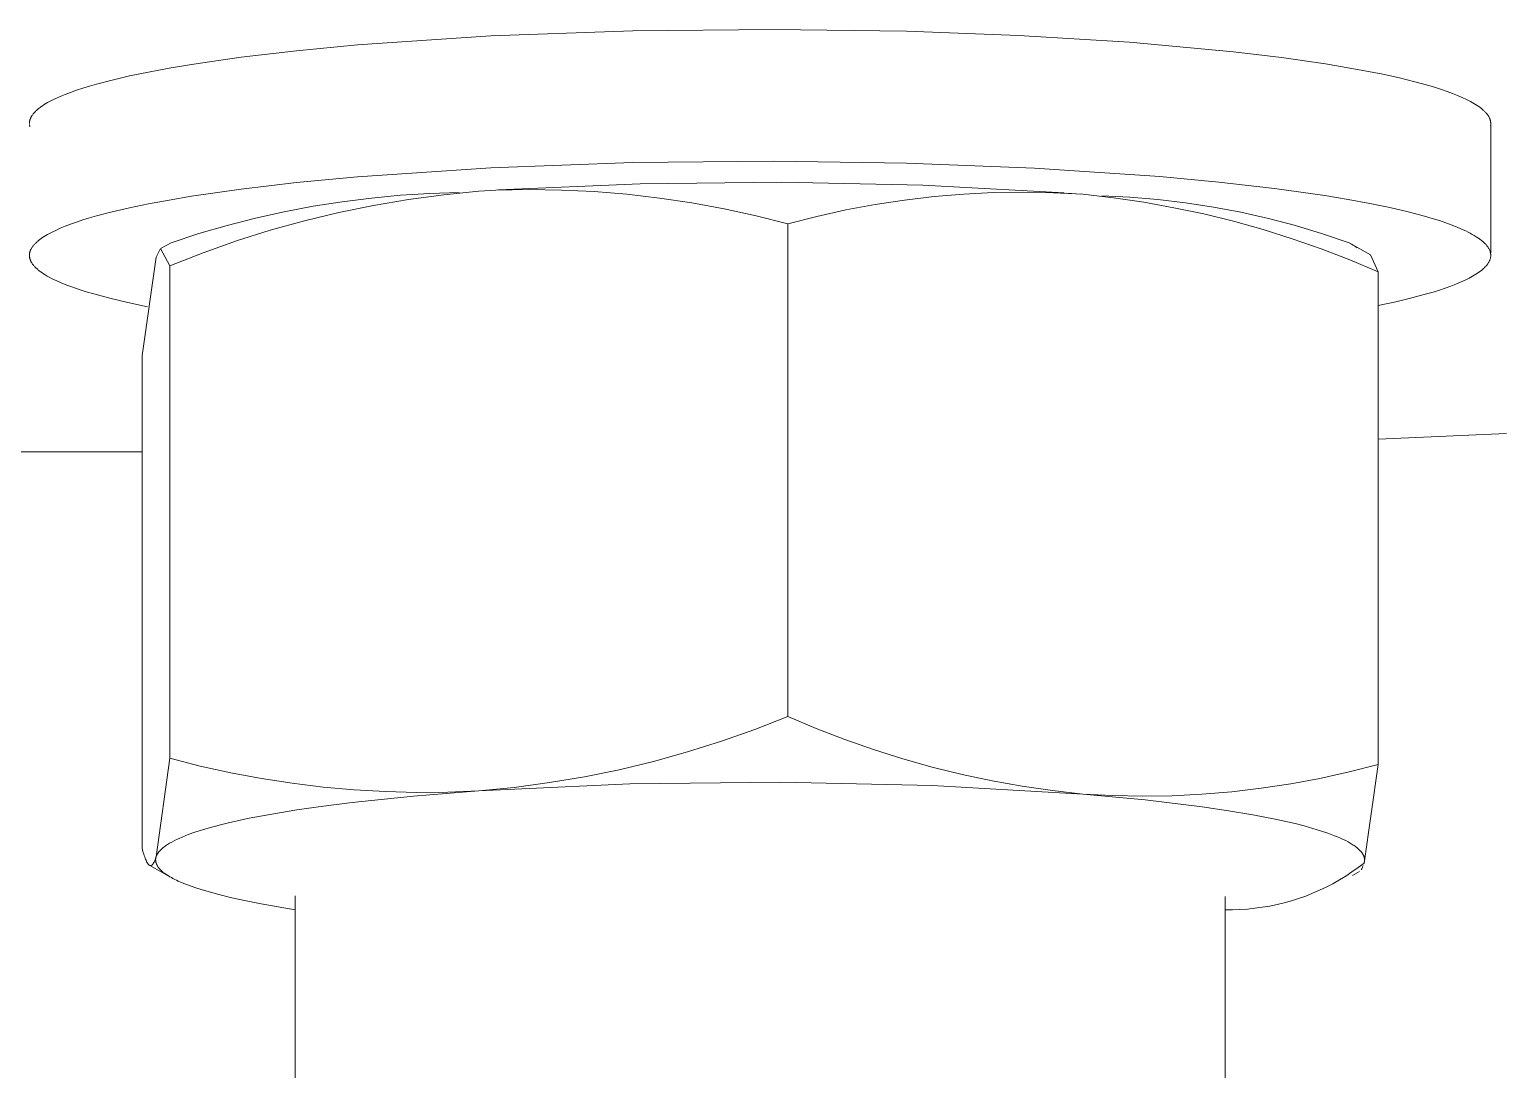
# Model space of a CAD drawing. Header units: millimetres. Extents: x -67 to 4862, y -244 to 3199.
# Drawn here: x 1291.72 to 1305, y 2668.06 to 2677.45 of the extents above; entities that cross this region are included whole.
import ezdxf

# ---------------------------------------------------------------- set-up
doc = ezdxf.new("R2010")
doc.units = ezdxf.units.MM
doc.layers.add('ZANO_R', color=7, linetype='Continuous', lineweight=0)

msp = doc.modelspace()

# ---------------------------------------------------------------- linework, layer by layer
at = {"layer": 'ZANO_R'}
for p, q in [((1294.687, 2677.306), (1295.893, 2677.387)), ((1295.893, 2677.387), (1297.174, 2677.434)), ((1297.174, 2677.434), (1298.448, 2677.446)), ((1298.448, 2677.446), (1299.647, 2677.429)), ((1299.647, 2677.429), (1300.658, 2677.392)), ((1300.658, 2677.392), (1301.66, 2677.33)), ((1293.636, 2677.195), (1294.138, 2677.254)), ((1294.138, 2677.254), (1294.687, 2677.306)), ((1301.66, 2677.33), (1302.601, 2677.244)), ((1302.601, 2677.244), (1303.033, 2677.192)), ((1292.799, 2677.061), (1292.986, 2677.096)), ((1292.986, 2677.096), (1293.188, 2677.13)), ((1293.188, 2677.13), (1293.636, 2677.195)), ((1303.033, 2677.192), (1303.431, 2677.135)), ((1303.431, 2677.135), (1303.788, 2677.073)), ((1303.788, 2677.073), (1303.95, 2677.041)), ((1292.267, 2676.934), (1292.331, 2676.953)), ((1292.331, 2676.953), (1292.472, 2676.989)), ((1292.472, 2676.989), (1292.628, 2677.026)), ((1292.628, 2677.026), (1292.799, 2677.061)), ((1303.95, 2677.041), (1304.101, 2677.008)), ((1304.101, 2677.008), (1304.239, 2676.974)), ((1304.239, 2676.974), (1304.365, 2676.939)), ((1304.365, 2676.939), (1304.424, 2676.921)), ((1291.924, 2676.804), (1291.942, 2676.813)), ((1291.942, 2676.813), (1291.962, 2676.822)), ((1291.962, 2676.822), (1292.003, 2676.841)), ((1292.003, 2676.841), (1292.048, 2676.86)), ((1292.048, 2676.86), (1292.097, 2676.878)), ((1292.097, 2676.878), (1292.15, 2676.897)), ((1292.15, 2676.897), (1292.207, 2676.916)), ((1292.207, 2676.916), (1292.267, 2676.934)), ((1304.424, 2676.921), (1304.479, 2676.903)), ((1304.479, 2676.903), (1304.531, 2676.886)), ((1304.531, 2676.886), (1304.579, 2676.868)), ((1304.579, 2676.868), (1304.625, 2676.85)), ((1304.625, 2676.85), (1304.667, 2676.832)), ((1304.667, 2676.832), (1304.705, 2676.814)), ((1304.705, 2676.814), (1304.724, 2676.804)), ((1291.747, 2676.668), (1291.751, 2676.673)), ((1291.751, 2676.673), (1291.755, 2676.678)), ((1291.755, 2676.678), (1291.759, 2676.684)), ((1291.759, 2676.684), (1291.763, 2676.689)), ((1291.763, 2676.689), (1291.768, 2676.694)), ((1291.768, 2676.694), (1291.773, 2676.7)), ((1291.773, 2676.7), (1291.778, 2676.705)), ((1291.778, 2676.705), (1291.783, 2676.71)), ((1291.783, 2676.71), (1291.789, 2676.715)), ((1291.789, 2676.715), (1291.795, 2676.721)), ((1291.795, 2676.721), (1291.801, 2676.726)), ((1291.801, 2676.726), (1291.807, 2676.731)), ((1291.807, 2676.731), (1291.814, 2676.736)), ((1291.814, 2676.736), (1291.821, 2676.741)), ((1291.821, 2676.741), (1291.828, 2676.746)), ((1291.828, 2676.746), (1291.842, 2676.757)), ((1291.842, 2676.757), (1291.858, 2676.767)), ((1291.858, 2676.767), (1291.873, 2676.776)), ((1291.873, 2676.776), (1291.889, 2676.785)), ((1291.889, 2676.785), (1291.906, 2676.795)), ((1291.906, 2676.795), (1291.924, 2676.804)), ((1304.724, 2676.804), (1304.741, 2676.795)), ((1304.741, 2676.795), (1304.758, 2676.786)), ((1304.758, 2676.786), (1304.773, 2676.777)), ((1304.773, 2676.777), (1304.788, 2676.768)), ((1304.788, 2676.768), (1304.803, 2676.759)), ((1304.803, 2676.759), (1304.816, 2676.75)), ((1304.816, 2676.75), (1304.828, 2676.741)), ((1304.828, 2676.741), (1304.84, 2676.732)), ((1304.84, 2676.732), (1304.846, 2676.727)), ((1304.846, 2676.727), (1304.851, 2676.723)), ((1304.851, 2676.723), (1304.856, 2676.718)), ((1304.856, 2676.718), (1304.861, 2676.713)), ((1304.861, 2676.713), (1304.866, 2676.709)), ((1304.866, 2676.709), (1304.871, 2676.704)), ((1304.871, 2676.704), (1304.875, 2676.7)), ((1304.875, 2676.7), (1304.879, 2676.695)), ((1304.879, 2676.695), (1304.883, 2676.691)), ((1304.883, 2676.691), (1304.887, 2676.686)), ((1304.887, 2676.686), (1304.891, 2676.682)), ((1304.891, 2676.682), (1304.894, 2676.677)), ((1304.894, 2676.677), (1304.898, 2676.673)), ((1291.724, 2676.602), (1291.725, 2676.605)), ((1291.724, 2676.599), (1291.724, 2676.602)), ((1291.724, 2676.596), (1291.724, 2676.599)), ((1291.725, 2676.613), (1291.726, 2676.616)), ((1291.725, 2676.61), (1291.725, 2676.613)), ((1291.725, 2676.608), (1291.725, 2676.61)), ((1291.725, 2676.605), (1291.725, 2676.608)), ((1291.728, 2676.567), (1291.725, 2676.588)), ((1291.726, 2676.619), (1291.727, 2676.621)), ((1291.726, 2676.616), (1291.726, 2676.619)), ((1291.727, 2676.621), (1291.728, 2676.624)), ((1291.728, 2676.627), (1291.729, 2676.63)), ((1291.728, 2676.624), (1291.728, 2676.627)), ((1291.729, 2676.63), (1291.73, 2676.632)), ((1291.73, 2676.632), (1291.731, 2676.635)), ((1291.731, 2676.635), (1291.732, 2676.638)), ((1291.732, 2676.638), (1291.733, 2676.64)), ((1291.733, 2676.64), (1291.734, 2676.643)), ((1291.734, 2676.643), (1291.735, 2676.646)), ((1291.735, 2676.646), (1291.737, 2676.649)), ((1291.737, 2676.649), (1291.738, 2676.651)), ((1291.738, 2676.651), (1291.739, 2676.654)), ((1291.739, 2676.654), (1291.741, 2676.657)), ((1291.741, 2676.657), (1291.742, 2676.659)), ((1291.742, 2676.659), (1291.744, 2676.662)), ((1291.744, 2676.662), (1291.746, 2676.665)), ((1291.746, 2676.665), (1291.747, 2676.668)), ((1304.898, 2676.673), (1304.901, 2676.668)), ((1304.901, 2676.668), (1304.904, 2676.664)), ((1304.904, 2676.664), (1304.906, 2676.659)), ((1304.906, 2676.659), (1304.909, 2676.655)), ((1304.909, 2676.655), (1304.911, 2676.65)), ((1304.911, 2676.65), (1304.913, 2676.646)), ((1304.913, 2676.646), (1304.915, 2676.641)), ((1304.915, 2676.641), (1304.917, 2676.637)), ((1304.917, 2676.637), (1304.918, 2676.632)), ((1304.918, 2676.632), (1304.92, 2676.628)), ((1304.92, 2676.628), (1304.921, 2676.623)), ((1304.921, 2676.623), (1304.922, 2676.619)), ((1304.922, 2676.619), (1304.923, 2676.614)), ((1304.923, 2676.614), (1304.923, 2676.61)), ((1304.923, 2676.61), (1304.924, 2676.606)), ((1304.924, 2676.588), (1304.923, 2676.583)), ((1304.923, 2676.583), (1304.923, 2676.579)), ((1304.924, 2676.606), (1304.924, 2676.601)), ((1304.924, 2676.601), (1304.924, 2676.597)), ((1304.924, 2676.597), (1304.924, 2676.592)), ((1304.924, 2676.596), (1304.924, 2675.43)), ((1304.924, 2676.592), (1304.924, 2676.588)), ((1294.687, 2676.116), (1295.893, 2676.197)), ((1295.893, 2676.197), (1297.174, 2676.244)), ((1297.174, 2676.244), (1298.448, 2676.256)), ((1298.448, 2676.256), (1299.647, 2676.239)), ((1299.647, 2676.239), (1300.802, 2676.194)), ((1300.802, 2676.194), (1301.934, 2676.118)), ((1293.636, 2676.005), (1294.138, 2676.064)), ((1294.138, 2676.064), (1294.687, 2676.116)), ((1297.24, 2676.052), (1295.963, 2675.997)), ((1298.518, 2676.066), (1297.24, 2676.052)), ((1299.796, 2676.039), (1298.518, 2676.066)), ((1301.072, 2675.971), (1299.796, 2676.039)), ((1301.934, 2676.118), (1302.469, 2676.068)), ((1302.469, 2676.068), (1302.97, 2676.01)), ((1302.97, 2676.01), (1303.427, 2675.946)), ((1292.799, 2675.871), (1292.986, 2675.906)), ((1292.986, 2675.906), (1293.188, 2675.94)), ((1293.188, 2675.94), (1293.636, 2676.005)), ((1294.55, 2675.891), (1294.288, 2675.85)), ((1294.813, 2675.924), (1294.55, 2675.891)), ((1295.077, 2675.949), (1294.813, 2675.924)), ((1294.833, 2675.858), (1295.149, 2675.911)), ((1295.342, 2675.965), (1295.077, 2675.949)), ((1295.149, 2675.911), (1295.467, 2675.954)), ((1295.607, 2675.973), (1295.342, 2675.965)), ((1295.467, 2675.954), (1295.785, 2675.986)), ((1295.938, 2675.996), (1295.785, 2675.986)), ((1295.938, 2675.994), (1296.234, 2676)), ((1296.234, 2676), (1296.53, 2675.996)), ((1296.53, 2675.996), (1296.826, 2675.982)), ((1296.826, 2675.982), (1297.121, 2675.958)), ((1297.121, 2675.958), (1297.415, 2675.924)), ((1297.415, 2675.924), (1297.708, 2675.88)), ((1297.708, 2675.88), (1298, 2675.827)), ((1299.364, 2675.865), (1299.63, 2675.906)), ((1299.63, 2675.906), (1299.897, 2675.937)), ((1299.897, 2675.937), (1300.165, 2675.959)), ((1300.165, 2675.959), (1300.434, 2675.973)), ((1300.434, 2675.973), (1300.703, 2675.977)), ((1300.703, 2675.977), (1300.972, 2675.972)), ((1300.972, 2675.972), (1301.241, 2675.958)), ((1301.219, 2675.959), (1301.095, 2675.969)), ((1301.241, 2675.958), (1301.516, 2675.926)), ((1301.664, 2675.931), (1301.41, 2675.943)), ((1301.516, 2675.926), (1301.79, 2675.886)), ((1301.916, 2675.91), (1301.664, 2675.931)), ((1301.79, 2675.886), (1302.062, 2675.837)), ((1302.168, 2675.881), (1301.916, 2675.91)), ((1302.419, 2675.842), (1302.168, 2675.881)), ((1303.427, 2675.946), (1303.636, 2675.911)), ((1303.636, 2675.911), (1303.832, 2675.875)), ((1292.207, 2675.726), (1292.267, 2675.744)), ((1292.267, 2675.744), (1292.331, 2675.763)), ((1292.331, 2675.763), (1292.472, 2675.799)), ((1292.472, 2675.799), (1292.628, 2675.836)), ((1292.628, 2675.836), (1292.799, 2675.871)), ((1294.027, 2675.8), (1293.768, 2675.743)), ((1294.288, 2675.85), (1294.027, 2675.8)), ((1294.208, 2675.718), (1294.52, 2675.793)), ((1294.52, 2675.793), (1294.833, 2675.858)), ((1298, 2675.827), (1298.289, 2675.764)), ((1298.289, 2675.764), (1298.576, 2675.691)), ((1298.576, 2675.691), (1298.837, 2675.758)), ((1298.837, 2675.758), (1299.099, 2675.816)), ((1299.099, 2675.816), (1299.364, 2675.865)), ((1302.062, 2675.837), (1302.333, 2675.78)), ((1302.333, 2675.78), (1302.601, 2675.714)), ((1302.668, 2675.795), (1302.419, 2675.842)), ((1302.916, 2675.74), (1302.668, 2675.795)), ((1303.832, 2675.875), (1304.013, 2675.838)), ((1304.013, 2675.838), (1304.178, 2675.799)), ((1304.178, 2675.799), (1304.327, 2675.76)), ((1304.327, 2675.76), (1304.396, 2675.74)), ((1291.906, 2675.605), (1291.924, 2675.614)), ((1291.924, 2675.614), (1291.942, 2675.623)), ((1291.942, 2675.623), (1291.962, 2675.632)), ((1291.962, 2675.632), (1292.003, 2675.651)), ((1292.003, 2675.651), (1292.048, 2675.67)), ((1292.048, 2675.67), (1292.097, 2675.688)), ((1292.097, 2675.688), (1292.15, 2675.707)), ((1292.15, 2675.707), (1292.207, 2675.726)), ((1293.511, 2675.677), (1293.256, 2675.603)), ((1293.768, 2675.743), (1293.511, 2675.677)), ((1293.594, 2675.537), (1293.9, 2675.633)), ((1293.9, 2675.633), (1294.208, 2675.718)), ((1298.576, 2675.691), (1298.576, 2671.244)), ((1302.601, 2675.714), (1302.868, 2675.639)), ((1302.868, 2675.639), (1303.132, 2675.556)), ((1303.161, 2675.675), (1302.916, 2675.74)), ((1303.404, 2675.602), (1303.161, 2675.675)), ((1304.396, 2675.74), (1304.46, 2675.72)), ((1304.46, 2675.72), (1304.52, 2675.699)), ((1304.52, 2675.699), (1304.576, 2675.679)), ((1304.576, 2675.679), (1304.628, 2675.658)), ((1304.628, 2675.658), (1304.675, 2675.638)), ((1304.675, 2675.638), (1304.698, 2675.627)), ((1304.698, 2675.627), (1304.719, 2675.617)), ((1304.719, 2675.617), (1304.739, 2675.607)), ((1291.748, 2675.478), (1291.751, 2675.483)), ((1291.751, 2675.483), (1291.754, 2675.488)), ((1291.754, 2675.488), (1291.758, 2675.492)), ((1291.758, 2675.492), (1291.762, 2675.497)), ((1291.762, 2675.497), (1291.766, 2675.502)), ((1291.766, 2675.502), (1291.77, 2675.507)), ((1291.77, 2675.507), (1291.775, 2675.512)), ((1291.775, 2675.512), (1291.78, 2675.516)), ((1291.78, 2675.516), (1291.784, 2675.521)), ((1291.784, 2675.521), (1291.79, 2675.526)), ((1291.79, 2675.526), (1291.795, 2675.531)), ((1291.795, 2675.531), (1291.8, 2675.535)), ((1291.8, 2675.535), (1291.806, 2675.54)), ((1291.806, 2675.54), (1291.818, 2675.549)), ((1291.818, 2675.549), (1291.831, 2675.558)), ((1291.831, 2675.558), (1291.844, 2675.568)), ((1291.844, 2675.568), (1291.858, 2675.577)), ((1291.858, 2675.577), (1291.873, 2675.586)), ((1291.873, 2675.586), (1291.889, 2675.595)), ((1291.889, 2675.595), (1291.906, 2675.605)), ((1292.916, 2675.472), (1293.004, 2675.521)), ((1293.256, 2675.603), (1293.004, 2675.521)), ((1293.293, 2675.43), (1293.594, 2675.537)), ((1303.132, 2675.556), (1303.393, 2675.465)), ((1303.644, 2675.521), (1303.404, 2675.602)), ((1303.644, 2675.521), (1303.839, 2675.412)), ((1303.668, 2675.507), (1303.656, 2675.515)), ((1303.681, 2675.499), (1303.668, 2675.507)), ((1303.693, 2675.491), (1303.681, 2675.499)), ((1303.705, 2675.482), (1303.693, 2675.491)), ((1303.717, 2675.473), (1303.705, 2675.482)), ((1304.739, 2675.607), (1304.758, 2675.596)), ((1304.758, 2675.596), (1304.776, 2675.586)), ((1304.776, 2675.586), (1304.793, 2675.575)), ((1304.793, 2675.575), (1304.808, 2675.565)), ((1304.808, 2675.565), (1304.823, 2675.555)), ((1304.823, 2675.555), (1304.83, 2675.549)), ((1304.83, 2675.549), (1304.837, 2675.544)), ((1304.837, 2675.544), (1304.843, 2675.539)), ((1304.843, 2675.539), (1304.85, 2675.534)), ((1304.85, 2675.534), (1304.856, 2675.529)), ((1304.856, 2675.529), (1304.861, 2675.523)), ((1304.861, 2675.523), (1304.867, 2675.518)), ((1304.867, 2675.518), (1304.872, 2675.513)), ((1304.872, 2675.513), (1304.877, 2675.508)), ((1304.877, 2675.508), (1304.882, 2675.503)), ((1304.882, 2675.503), (1304.886, 2675.498)), ((1304.886, 2675.498), (1304.89, 2675.492)), ((1304.89, 2675.492), (1304.894, 2675.487)), ((1304.894, 2675.487), (1304.898, 2675.482)), ((1304.898, 2675.482), (1304.901, 2675.477)), ((1291.724, 2675.414), (1291.725, 2675.416)), ((1291.724, 2675.411), (1291.724, 2675.414)), ((1291.724, 2675.409), (1291.724, 2675.411)), ((1291.724, 2675.406), (1291.724, 2675.409)), ((1291.724, 2675.404), (1291.724, 2675.406)), ((1291.724, 2675.401), (1291.724, 2675.404)), ((1291.724, 2675.399), (1291.724, 2675.401)), ((1291.725, 2675.396), (1291.724, 2675.399)), ((1291.725, 2675.421), (1291.726, 2675.424)), ((1291.725, 2675.419), (1291.725, 2675.421)), ((1291.725, 2675.416), (1291.725, 2675.419)), ((1291.725, 2675.394), (1291.725, 2675.396)), ((1291.725, 2675.391), (1291.725, 2675.394)), ((1291.726, 2675.389), (1291.725, 2675.391)), ((1291.726, 2675.429), (1291.727, 2675.431)), ((1291.726, 2675.426), (1291.726, 2675.429)), ((1291.726, 2675.424), (1291.726, 2675.426)), ((1291.726, 2675.386), (1291.726, 2675.389)), ((1291.727, 2675.384), (1291.726, 2675.386)), ((1291.727, 2675.431), (1291.728, 2675.434)), ((1291.727, 2675.381), (1291.727, 2675.384)), ((1291.728, 2675.379), (1291.727, 2675.381)), ((1291.728, 2675.436), (1291.729, 2675.439)), ((1291.728, 2675.434), (1291.728, 2675.436)), ((1291.728, 2675.376), (1291.728, 2675.379)), ((1291.729, 2675.374), (1291.728, 2675.376)), ((1291.729, 2675.439), (1291.73, 2675.441)), ((1291.73, 2675.371), (1291.729, 2675.374)), ((1291.73, 2675.441), (1291.731, 2675.444)), ((1291.731, 2675.369), (1291.73, 2675.371)), ((1291.731, 2675.446), (1291.732, 2675.449)), ((1291.731, 2675.444), (1291.731, 2675.446)), ((1291.732, 2675.366), (1291.731, 2675.369)), ((1291.732, 2675.449), (1291.733, 2675.451)), ((1291.733, 2675.364), (1291.732, 2675.366)), ((1291.733, 2675.451), (1291.734, 2675.454)), ((1291.734, 2675.361), (1291.733, 2675.364)), ((1291.734, 2675.454), (1291.735, 2675.456)), ((1291.735, 2675.359), (1291.734, 2675.361)), ((1291.735, 2675.456), (1291.737, 2675.458)), ((1291.736, 2675.356), (1291.735, 2675.359)), ((1291.737, 2675.353), (1291.736, 2675.356)), ((1291.737, 2675.458), (1291.738, 2675.461)), ((1291.738, 2675.351), (1291.737, 2675.353)), ((1291.738, 2675.461), (1291.739, 2675.463)), ((1291.74, 2675.348), (1291.738, 2675.351)), ((1291.739, 2675.463), (1291.742, 2675.468)), ((1291.741, 2675.346), (1291.74, 2675.348)), ((1291.742, 2675.343), (1291.741, 2675.346)), ((1291.742, 2675.468), (1291.744, 2675.473)), ((1291.744, 2675.473), (1291.748, 2675.478)), ((1292.743, 2674.502), (1292.869, 2675.391)), ((1292.869, 2675.391), (1292.909, 2675.468)), ((1292.909, 2675.468), (1292.994, 2675.313)), ((1292.994, 2675.313), (1293.293, 2675.43)), ((1303.393, 2675.465), (1303.651, 2675.365)), ((1303.651, 2675.365), (1303.906, 2675.257)), ((1303.906, 2675.257), (1303.839, 2675.412)), ((1304.901, 2675.477), (1304.905, 2675.472)), ((1304.907, 2675.346), (1304.904, 2675.341)), ((1304.905, 2675.472), (1304.908, 2675.467)), ((1304.91, 2675.351), (1304.907, 2675.346)), ((1304.908, 2675.467), (1304.91, 2675.462)), ((1304.91, 2675.462), (1304.913, 2675.456)), ((1304.912, 2675.356), (1304.91, 2675.351)), ((1304.915, 2675.361), (1304.912, 2675.356)), ((1304.913, 2675.456), (1304.915, 2675.451)), ((1304.915, 2675.451), (1304.917, 2675.446)), ((1304.917, 2675.366), (1304.915, 2675.361)), ((1304.917, 2675.446), (1304.919, 2675.441)), ((1304.918, 2675.371), (1304.917, 2675.366)), ((1304.92, 2675.375), (1304.918, 2675.371)), ((1304.919, 2675.441), (1304.92, 2675.436)), ((1304.92, 2675.436), (1304.921, 2675.431)), ((1304.921, 2675.38), (1304.92, 2675.375)), ((1304.921, 2675.431), (1304.922, 2675.426)), ((1304.922, 2675.385), (1304.921, 2675.38)), ((1304.922, 2675.426), (1304.923, 2675.421)), ((1304.923, 2675.39), (1304.922, 2675.385)), ((1304.923, 2675.421), (1304.924, 2675.416)), ((1304.924, 2675.396), (1304.923, 2675.39)), ((1304.924, 2675.416), (1304.924, 2675.411)), ((1304.924, 2675.411), (1304.924, 2675.406)), ((1304.924, 2675.406), (1304.924, 2675.401)), ((1304.924, 2675.401), (1304.924, 2675.396)), ((1291.746, 2675.338), (1291.742, 2675.343)), ((1291.749, 2675.333), (1291.746, 2675.338)), ((1291.752, 2675.328), (1291.749, 2675.333)), ((1291.756, 2675.323), (1291.752, 2675.328)), ((1291.76, 2675.318), (1291.756, 2675.323)), ((1291.765, 2675.313), (1291.76, 2675.318)), ((1291.769, 2675.308), (1291.765, 2675.313)), ((1291.774, 2675.302), (1291.769, 2675.308)), ((1291.779, 2675.297), (1291.774, 2675.302)), ((1291.784, 2675.292), (1291.779, 2675.297)), ((1291.79, 2675.287), (1291.784, 2675.292)), ((1291.796, 2675.282), (1291.79, 2675.287)), ((1291.802, 2675.277), (1291.796, 2675.282)), ((1291.808, 2675.272), (1291.802, 2675.277)), ((1291.814, 2675.266), (1291.808, 2675.272)), ((1291.821, 2675.261), (1291.814, 2675.266)), ((1291.836, 2675.251), (1291.821, 2675.261)), ((1291.851, 2675.241), (1291.836, 2675.251)), ((1291.867, 2675.23), (1291.851, 2675.241)), ((1291.885, 2675.22), (1291.867, 2675.23)), ((1291.903, 2675.21), (1291.885, 2675.22)), ((1292.994, 2670.866), (1292.994, 2675.313)), ((1303.906, 2670.81), (1303.906, 2675.257)), ((1304.761, 2675.218), (1304.745, 2675.21)), ((1304.776, 2675.227), (1304.761, 2675.218)), ((1304.79, 2675.236), (1304.776, 2675.227)), ((1304.805, 2675.245), (1304.79, 2675.236)), ((1304.818, 2675.255), (1304.805, 2675.245)), ((1304.831, 2675.264), (1304.818, 2675.255)), ((1304.843, 2675.273), (1304.831, 2675.264)), ((1304.849, 2675.278), (1304.843, 2675.273)), ((1304.854, 2675.283), (1304.849, 2675.278)), ((1304.859, 2675.288), (1304.854, 2675.283)), ((1304.864, 2675.292), (1304.859, 2675.288)), ((1304.869, 2675.297), (1304.864, 2675.292)), ((1304.874, 2675.302), (1304.869, 2675.297)), ((1304.879, 2675.307), (1304.874, 2675.302)), ((1304.883, 2675.312), (1304.879, 2675.307)), ((1304.887, 2675.316), (1304.883, 2675.312)), ((1304.891, 2675.321), (1304.887, 2675.316)), ((1304.895, 2675.326), (1304.891, 2675.321)), ((1304.898, 2675.331), (1304.895, 2675.326)), ((1304.901, 2675.336), (1304.898, 2675.331)), ((1304.904, 2675.341), (1304.901, 2675.336)), ((1291.923, 2675.199), (1291.903, 2675.21)), ((1291.943, 2675.189), (1291.923, 2675.199)), ((1291.965, 2675.179), (1291.943, 2675.189)), ((1292.011, 2675.158), (1291.965, 2675.179)), ((1292.062, 2675.138), (1292.011, 2675.158)), ((1292.116, 2675.118), (1292.062, 2675.138)), ((1292.175, 2675.098), (1292.116, 2675.118)), ((1292.238, 2675.078), (1292.175, 2675.098)), ((1304.46, 2675.093), (1304.403, 2675.075)), ((1304.513, 2675.111), (1304.46, 2675.093)), ((1304.563, 2675.129), (1304.513, 2675.111)), ((1304.609, 2675.147), (1304.563, 2675.129)), ((1304.652, 2675.165), (1304.609, 2675.147)), ((1304.692, 2675.183), (1304.652, 2675.165)), ((1304.71, 2675.192), (1304.692, 2675.183)), ((1304.728, 2675.201), (1304.71, 2675.192)), ((1304.745, 2675.21), (1304.728, 2675.201)), ((1292.305, 2675.058), (1292.238, 2675.078)), ((1292.451, 2675.019), (1292.305, 2675.058)), ((1292.613, 2674.98), (1292.451, 2675.019)), ((1292.79, 2674.943), (1292.613, 2674.98)), ((1304.066, 2674.987), (1303.906, 2674.953)), ((1304.212, 2675.022), (1304.066, 2674.987)), ((1304.343, 2675.058), (1304.212, 2675.022)), ((1304.403, 2675.075), (1304.343, 2675.058)), ((1292.743, 2670.055), (1292.743, 2674.502)), ((1305.067, 2673.799), (1303.906, 2673.746)), ((1292.743, 2673.633), (1278.324, 2673.633)), ((1298.576, 2671.244), (1298.278, 2671.127)), ((1298.576, 2671.244), (1298.831, 2671.136)), ((1298.278, 2671.127), (1297.976, 2671.02)), ((1298.831, 2671.136), (1299.089, 2671.036)), ((1297.976, 2671.02), (1297.67, 2670.924)), ((1299.089, 2671.036), (1299.35, 2670.944)), ((1292.994, 2670.866), (1292.869, 2669.977)), ((1293.267, 2670.796), (1292.994, 2670.866)), ((1297.362, 2670.838), (1297.051, 2670.763)), ((1297.67, 2670.924), (1297.362, 2670.838)), ((1299.35, 2670.944), (1299.614, 2670.861)), ((1299.614, 2670.861), (1299.88, 2670.787)), ((1293.543, 2670.735), (1293.267, 2670.796)), ((1293.82, 2670.683), (1293.543, 2670.735)), ((1297.051, 2670.763), (1296.737, 2670.699)), ((1299.88, 2670.787), (1300.149, 2670.72)), ((1300.149, 2670.72), (1300.42, 2670.663)), ((1303.382, 2670.684), (1303.645, 2670.743)), ((1303.645, 2670.743), (1303.906, 2670.81)), ((1303.78, 2669.92), (1303.906, 2670.81)), ((1294.098, 2670.64), (1293.82, 2670.683)), ((1294.378, 2670.606), (1294.098, 2670.64)), ((1294.659, 2670.581), (1294.378, 2670.606)), ((1294.94, 2670.565), (1294.659, 2670.581)), ((1295.785, 2670.571), (1295.194, 2670.525)), ((1295.785, 2670.571), (1295.504, 2670.56)), ((1297.149, 2670.635), (1295.785, 2670.571)), ((1296.104, 2670.603), (1295.785, 2670.571)), ((1296.421, 2670.646), (1296.104, 2670.603)), ((1296.737, 2670.699), (1296.421, 2670.646)), ((1298.513, 2670.651), (1297.149, 2670.635)), ((1299.878, 2670.621), (1298.513, 2670.651)), ((1301.241, 2670.543), (1299.878, 2670.621)), ((1300.42, 2670.663), (1300.692, 2670.614)), ((1300.692, 2670.614), (1300.966, 2670.574)), ((1300.966, 2670.574), (1301.241, 2670.543)), ((1302.585, 2670.564), (1302.852, 2670.595)), ((1302.852, 2670.595), (1303.118, 2670.635)), ((1303.118, 2670.635), (1303.382, 2670.684)), ((1294.639, 2670.467), (1294.381, 2670.435)), ((1295.194, 2670.525), (1294.639, 2670.467)), ((1295.222, 2670.558), (1294.94, 2670.565)), ((1295.504, 2670.56), (1295.222, 2670.558)), ((1301.241, 2670.543), (1301.51, 2670.529)), ((1301.802, 2670.491), (1301.241, 2670.543)), ((1301.51, 2670.529), (1301.779, 2670.524)), ((1301.779, 2670.524), (1302.048, 2670.528)), ((1302.319, 2670.428), (1301.802, 2670.491)), ((1302.048, 2670.528), (1302.316, 2670.541)), ((1302.316, 2670.541), (1302.585, 2670.564)), ((1293.708, 2670.324), (1293.524, 2670.284)), ((1293.914, 2670.363), (1293.708, 2670.324)), ((1294.139, 2670.4), (1293.914, 2670.363)), ((1294.381, 2670.435), (1294.139, 2670.4)), ((1302.556, 2670.393), (1302.319, 2670.428)), ((1302.776, 2670.356), (1302.556, 2670.393)), ((1302.977, 2670.316), (1302.776, 2670.356)), ((1303.158, 2670.276), (1302.977, 2670.316)), ((1293.159, 2670.177), (1293.131, 2670.166)), ((1293.22, 2670.198), (1293.159, 2670.177)), ((1293.288, 2670.22), (1293.22, 2670.198)), ((1293.361, 2670.242), (1293.288, 2670.22)), ((1293.439, 2670.263), (1293.361, 2670.242)), ((1293.524, 2670.284), (1293.439, 2670.263)), ((1303.24, 2670.255), (1303.158, 2670.276)), ((1303.317, 2670.233), (1303.24, 2670.255)), ((1303.388, 2670.212), (1303.317, 2670.233)), ((1303.453, 2670.19), (1303.388, 2670.212)), ((1303.484, 2670.179), (1303.453, 2670.19)), ((1303.513, 2670.167), (1303.484, 2670.179)), ((1292.75, 2670.025), (1292.743, 2670.055)), ((1292.908, 2670.037), (1292.903, 2670.032)), ((1292.914, 2670.043), (1292.908, 2670.037)), ((1292.92, 2670.049), (1292.914, 2670.043)), ((1292.926, 2670.054), (1292.92, 2670.049)), ((1292.933, 2670.06), (1292.926, 2670.054)), ((1292.94, 2670.065), (1292.933, 2670.06)), ((1292.948, 2670.071), (1292.94, 2670.065)), ((1292.955, 2670.077), (1292.948, 2670.071)), ((1292.964, 2670.082), (1292.955, 2670.077)), ((1292.972, 2670.088), (1292.964, 2670.082)), ((1292.981, 2670.093), (1292.972, 2670.088)), ((1292.99, 2670.099), (1292.981, 2670.093)), ((1293.01, 2670.11), (1292.99, 2670.099)), ((1293.031, 2670.121), (1293.01, 2670.11)), ((1293.054, 2670.132), (1293.031, 2670.121)), ((1293.078, 2670.143), (1293.054, 2670.132)), ((1293.104, 2670.154), (1293.078, 2670.143)), ((1293.131, 2670.166), (1293.104, 2670.154)), ((1303.54, 2670.156), (1303.513, 2670.167)), ((1303.566, 2670.145), (1303.54, 2670.156)), ((1303.591, 2670.134), (1303.566, 2670.145)), ((1303.614, 2670.123), (1303.591, 2670.134)), ((1303.636, 2670.111), (1303.614, 2670.123)), ((1303.656, 2670.1), (1303.636, 2670.111)), ((1303.665, 2670.095), (1303.656, 2670.1)), ((1303.674, 2670.089), (1303.665, 2670.095)), ((1303.683, 2670.083), (1303.674, 2670.089)), ((1303.692, 2670.078), (1303.683, 2670.083)), ((1303.7, 2670.072), (1303.692, 2670.078)), ((1303.707, 2670.066), (1303.7, 2670.072)), ((1303.714, 2670.061), (1303.707, 2670.066)), ((1303.721, 2670.055), (1303.714, 2670.061)), ((1303.728, 2670.049), (1303.721, 2670.055)), ((1303.734, 2670.044), (1303.728, 2670.049)), ((1303.74, 2670.038), (1303.734, 2670.044)), ((1303.745, 2670.032), (1303.74, 2670.038)), ((1292.758, 2669.999), (1292.75, 2670.025)), ((1292.762, 2669.987), (1292.758, 2669.999)), ((1292.766, 2669.975), (1292.762, 2669.987)), ((1292.77, 2669.964), (1292.766, 2669.975)), ((1292.774, 2669.954), (1292.77, 2669.964)), ((1292.778, 2669.945), (1292.774, 2669.954)), ((1292.781, 2669.936), (1292.778, 2669.945)), ((1292.783, 2669.932), (1292.781, 2669.936)), ((1292.785, 2669.928), (1292.783, 2669.932)), ((1292.787, 2669.925), (1292.785, 2669.928)), ((1292.789, 2669.921), (1292.787, 2669.925)), ((1292.791, 2669.918), (1292.789, 2669.921)), ((1292.793, 2669.915), (1292.791, 2669.918)), ((1292.794, 2669.914), (1292.793, 2669.915)), ((1292.795, 2669.913), (1292.794, 2669.914)), ((1292.796, 2669.911), (1292.795, 2669.913)), ((1292.797, 2669.91), (1292.796, 2669.911)), ((1292.798, 2669.909), (1292.797, 2669.91)), ((1292.799, 2669.908), (1292.798, 2669.909)), ((1292.8, 2669.907), (1292.799, 2669.908)), ((1292.801, 2669.906), (1292.8, 2669.907)), ((1292.802, 2669.905), (1292.801, 2669.906)), ((1292.803, 2669.904), (1292.802, 2669.905)), ((1292.835, 2669.905), (1292.834, 2669.904)), ((1292.836, 2669.906), (1292.835, 2669.905)), ((1292.837, 2669.907), (1292.836, 2669.906)), ((1292.838, 2669.909), (1292.837, 2669.908)), ((1292.837, 2669.908), (1292.837, 2669.907)), ((1292.839, 2669.91), (1292.838, 2669.909)), ((1292.84, 2669.912), (1292.839, 2669.91)), ((1292.841, 2669.913), (1292.84, 2669.912)), ((1292.842, 2669.914), (1292.841, 2669.913)), ((1292.843, 2669.916), (1292.842, 2669.914)), ((1292.844, 2669.917), (1292.843, 2669.916)), ((1292.846, 2669.921), (1292.844, 2669.917)), ((1292.848, 2669.924), (1292.846, 2669.921)), ((1292.85, 2669.928), (1292.848, 2669.924)), ((1292.852, 2669.932), (1292.85, 2669.928)), ((1292.854, 2669.936), (1292.852, 2669.932)), ((1292.856, 2669.94), (1292.854, 2669.936)), ((1292.859, 2669.95), (1292.856, 2669.94)), ((1292.863, 2669.96), (1292.859, 2669.95)), ((1292.867, 2669.972), (1292.863, 2669.96)), ((1292.865, 2669.957), (1292.864, 2669.956)), ((1292.864, 2669.956), (1292.864, 2669.954)), ((1292.864, 2669.954), (1292.864, 2669.952)), ((1292.864, 2669.952), (1292.864, 2669.95)), ((1292.864, 2669.95), (1292.864, 2669.948)), ((1292.864, 2669.948), (1292.864, 2669.946)), ((1292.864, 2669.946), (1292.864, 2669.944)), ((1292.864, 2669.944), (1292.864, 2669.942)), ((1292.864, 2669.942), (1292.865, 2669.94)), ((1292.866, 2669.965), (1292.865, 2669.963)), ((1292.865, 2669.963), (1292.865, 2669.961)), ((1292.865, 2669.961), (1292.865, 2669.959)), ((1292.865, 2669.959), (1292.865, 2669.957)), ((1292.865, 2669.94), (1292.865, 2669.938)), ((1292.865, 2669.938), (1292.865, 2669.936)), ((1292.865, 2669.936), (1292.865, 2669.934)), ((1292.865, 2669.934), (1292.866, 2669.932)), ((1292.867, 2669.971), (1292.866, 2669.969)), ((1292.866, 2669.969), (1292.866, 2669.967)), ((1292.866, 2669.967), (1292.866, 2669.965)), ((1292.866, 2669.932), (1292.866, 2669.93)), ((1292.866, 2669.93), (1292.866, 2669.928)), ((1292.866, 2669.928), (1292.867, 2669.926)), ((1292.868, 2669.975), (1292.867, 2669.973)), ((1292.867, 2669.973), (1292.867, 2669.971)), ((1292.867, 2669.926), (1292.867, 2669.925)), ((1292.867, 2669.925), (1292.868, 2669.923)), ((1292.869, 2669.977), (1292.868, 2669.975)), ((1292.868, 2669.923), (1292.869, 2669.921)), ((1292.87, 2669.982), (1292.869, 2669.979)), ((1292.869, 2669.979), (1292.869, 2669.977)), ((1292.869, 2669.921), (1292.869, 2669.919)), ((1292.869, 2669.919), (1292.87, 2669.917)), ((1292.871, 2669.985), (1292.87, 2669.982)), ((1292.87, 2669.917), (1292.871, 2669.915)), ((1292.873, 2669.988), (1292.871, 2669.985)), ((1292.871, 2669.915), (1292.871, 2669.913)), ((1292.871, 2669.913), (1292.872, 2669.911)), ((1292.872, 2669.911), (1292.873, 2669.909)), ((1292.874, 2669.99), (1292.873, 2669.988)), ((1292.873, 2669.909), (1292.874, 2669.907)), ((1292.875, 2669.993), (1292.874, 2669.99)), ((1292.874, 2669.907), (1292.875, 2669.905)), ((1292.877, 2669.996), (1292.875, 2669.993)), ((1292.875, 2669.905), (1292.876, 2669.903)), ((1292.878, 2669.999), (1292.877, 2669.996)), ((1292.88, 2670.001), (1292.878, 2669.999)), ((1292.881, 2670.004), (1292.88, 2670.001)), ((1292.883, 2670.007), (1292.881, 2670.004)), ((1292.885, 2670.01), (1292.883, 2670.007)), ((1292.887, 2670.012), (1292.885, 2670.01)), ((1292.889, 2670.015), (1292.887, 2670.012)), ((1292.891, 2670.018), (1292.889, 2670.015)), ((1292.893, 2670.021), (1292.891, 2670.018)), ((1292.895, 2670.024), (1292.893, 2670.021)), ((1292.898, 2670.026), (1292.895, 2670.024)), ((1292.903, 2670.032), (1292.898, 2670.026)), ((1303.726, 2669.879), (1303.78, 2669.92)), ((1303.748, 2670.029), (1303.745, 2670.032)), ((1303.75, 2670.027), (1303.748, 2670.029)), ((1303.753, 2670.024), (1303.75, 2670.027)), ((1303.755, 2670.021), (1303.753, 2670.024)), ((1303.757, 2670.018), (1303.755, 2670.021)), ((1303.76, 2670.015), (1303.757, 2670.018)), ((1303.762, 2670.012), (1303.76, 2670.015)), ((1303.764, 2670.01), (1303.762, 2670.012)), ((1303.765, 2670.007), (1303.764, 2670.01)), ((1303.767, 2670.004), (1303.765, 2670.007)), ((1303.769, 2670.001), (1303.767, 2670.004)), ((1303.77, 2669.998), (1303.769, 2670.001)), ((1303.772, 2669.996), (1303.77, 2669.998)), ((1303.773, 2669.993), (1303.772, 2669.996)), ((1303.775, 2669.99), (1303.773, 2669.993)), ((1303.776, 2669.987), (1303.775, 2669.99)), ((1303.777, 2669.984), (1303.776, 2669.987)), ((1303.778, 2669.982), (1303.777, 2669.984)), ((1303.779, 2669.979), (1303.778, 2669.982)), ((1303.78, 2669.976), (1303.779, 2669.979)), ((1303.781, 2669.973), (1303.78, 2669.976)), ((1303.78, 2669.92), (1303.781, 2669.923)), ((1303.782, 2669.97), (1303.781, 2669.973)), ((1303.781, 2669.926), (1303.782, 2669.929)), ((1303.781, 2669.923), (1303.781, 2669.926)), ((1303.782, 2669.968), (1303.782, 2669.97)), ((1303.783, 2669.965), (1303.782, 2669.968)), ((1303.782, 2669.929), (1303.783, 2669.931)), ((1303.783, 2669.962), (1303.783, 2669.965)), ((1303.784, 2669.959), (1303.783, 2669.962)), ((1303.783, 2669.937), (1303.784, 2669.94)), ((1303.783, 2669.934), (1303.783, 2669.937)), ((1303.783, 2669.931), (1303.783, 2669.934)), ((1303.784, 2669.956), (1303.784, 2669.959)), ((1303.784, 2669.954), (1303.784, 2669.956)), ((1303.784, 2669.951), (1303.784, 2669.954)), ((1303.784, 2669.948), (1303.784, 2669.951)), ((1303.784, 2669.945), (1303.784, 2669.948)), ((1303.784, 2669.943), (1303.784, 2669.945)), ((1303.784, 2669.94), (1303.784, 2669.943)), ((1292.804, 2669.903), (1292.803, 2669.904)), ((1292.805, 2669.902), (1292.804, 2669.903)), ((1292.806, 2669.901), (1292.805, 2669.902)), ((1292.805, 2669.902), (1292.805, 2669.902)), ((1292.807, 2669.901), (1292.806, 2669.901)), ((1292.806, 2669.901), (1292.806, 2669.901)), ((1292.807, 2669.9), (1292.807, 2669.901)), ((1292.808, 2669.9), (1292.807, 2669.9)), ((1292.809, 2669.899), (1292.808, 2669.9)), ((1292.808, 2669.9), (1292.808, 2669.9)), ((1292.81, 2669.899), (1292.809, 2669.899)), ((1292.809, 2669.899), (1292.809, 2669.899)), ((1292.811, 2669.898), (1292.81, 2669.899)), ((1292.81, 2669.899), (1292.81, 2669.899)), ((1292.812, 2669.898), (1292.811, 2669.898)), ((1292.811, 2669.898), (1292.811, 2669.898)), ((1292.813, 2669.898), (1292.812, 2669.898)), ((1292.812, 2669.898), (1292.812, 2669.898)), ((1292.813, 2669.897), (1292.813, 2669.898)), ((1292.814, 2669.897), (1292.813, 2669.897)), ((1292.993, 2669.797), (1292.813, 2669.897)), ((1292.815, 2669.897), (1292.814, 2669.897)), ((1292.814, 2669.897), (1292.814, 2669.897)), ((1292.816, 2669.897), (1292.815, 2669.897)), ((1292.815, 2669.897), (1292.815, 2669.897)), ((1292.817, 2669.897), (1292.816, 2669.897)), ((1292.816, 2669.897), (1292.816, 2669.897)), ((1292.818, 2669.897), (1292.817, 2669.897)), ((1292.817, 2669.897), (1292.817, 2669.897)), ((1292.819, 2669.897), (1292.818, 2669.897)), ((1292.818, 2669.897), (1292.818, 2669.897)), ((1292.82, 2669.897), (1292.819, 2669.897)), ((1292.819, 2669.897), (1292.819, 2669.897)), ((1292.821, 2669.897), (1292.82, 2669.897)), ((1292.82, 2669.897), (1292.82, 2669.897)), ((1292.822, 2669.897), (1292.821, 2669.897)), ((1292.821, 2669.897), (1292.821, 2669.897)), ((1292.823, 2669.897), (1292.822, 2669.897)), ((1292.822, 2669.897), (1292.822, 2669.897)), ((1292.824, 2669.898), (1292.823, 2669.897)), ((1292.823, 2669.897), (1292.823, 2669.897)), ((1292.825, 2669.898), (1292.824, 2669.898)), ((1292.824, 2669.898), (1292.824, 2669.898)), ((1292.826, 2669.898), (1292.825, 2669.898)), ((1292.825, 2669.898), (1292.825, 2669.898)), ((1292.827, 2669.899), (1292.826, 2669.899)), ((1292.826, 2669.899), (1292.826, 2669.898)), ((1292.828, 2669.899), (1292.827, 2669.899)), ((1292.827, 2669.899), (1292.827, 2669.899)), ((1292.829, 2669.9), (1292.828, 2669.9)), ((1292.828, 2669.9), (1292.828, 2669.899)), ((1292.83, 2669.901), (1292.829, 2669.9)), ((1292.829, 2669.9), (1292.829, 2669.9)), ((1292.831, 2669.901), (1292.83, 2669.901)), ((1292.83, 2669.901), (1292.83, 2669.901)), ((1292.832, 2669.902), (1292.831, 2669.902)), ((1292.831, 2669.902), (1292.831, 2669.901)), ((1292.833, 2669.903), (1292.832, 2669.902)), ((1292.832, 2669.902), (1292.832, 2669.902)), ((1292.834, 2669.904), (1292.833, 2669.903)), ((1292.876, 2669.903), (1292.878, 2669.899)), ((1292.878, 2669.899), (1292.88, 2669.895)), ((1292.88, 2669.895), (1292.882, 2669.891)), ((1292.882, 2669.891), (1292.885, 2669.887)), ((1292.885, 2669.887), (1292.888, 2669.883)), ((1292.888, 2669.883), (1292.891, 2669.88)), ((1292.891, 2669.88), (1292.894, 2669.876)), ((1292.894, 2669.876), (1292.897, 2669.872)), ((1292.897, 2669.872), (1292.9, 2669.868)), ((1292.9, 2669.868), (1292.904, 2669.864)), ((1292.904, 2669.864), (1292.908, 2669.86)), ((1292.908, 2669.86), (1292.912, 2669.856)), ((1292.912, 2669.856), (1292.916, 2669.852)), ((1292.916, 2669.852), (1292.92, 2669.848)), ((1292.92, 2669.848), (1292.925, 2669.844)), ((1292.925, 2669.844), (1292.929, 2669.84)), ((1292.929, 2669.84), (1292.934, 2669.836)), ((1292.934, 2669.836), (1292.945, 2669.828)), ((1292.945, 2669.828), (1292.956, 2669.82)), ((1292.956, 2669.82), (1292.967, 2669.813)), ((1292.967, 2669.813), (1292.98, 2669.805)), ((1292.98, 2669.805), (1292.993, 2669.797)), ((1292.993, 2669.797), (1293.007, 2669.789)), ((1293.007, 2669.789), (1293.021, 2669.781)), ((1293.021, 2669.781), (1293.037, 2669.773)), ((1293.037, 2669.773), (1293.053, 2669.765)), ((1303.557, 2669.768), (1303.615, 2669.803)), ((1303.615, 2669.803), (1303.671, 2669.84)), ((1303.671, 2669.84), (1303.726, 2669.879)), ((1303.739, 2669.843), (1303.677, 2669.808)), ((1303.754, 2669.859), (1303.757, 2669.864)), ((1303.757, 2669.864), (1303.76, 2669.869)), ((1303.76, 2669.869), (1303.762, 2669.874)), ((1303.762, 2669.874), (1303.765, 2669.88)), ((1303.765, 2669.88), (1303.767, 2669.885)), ((1303.767, 2669.885), (1303.77, 2669.891)), ((1303.77, 2669.891), (1303.772, 2669.897)), ((1293.053, 2669.765), (1293.069, 2669.758)), ((1293.069, 2669.758), (1293.105, 2669.742)), ((1293.105, 2669.742), (1293.143, 2669.727)), ((1293.143, 2669.727), (1293.185, 2669.711)), ((1293.185, 2669.711), (1293.229, 2669.696)), ((1293.229, 2669.696), (1293.276, 2669.681)), ((1293.276, 2669.681), (1293.326, 2669.666)), ((1293.326, 2669.666), (1293.434, 2669.636)), ((1303.253, 2669.622), (1303.315, 2669.647)), ((1303.315, 2669.647), (1303.377, 2669.674)), ((1303.377, 2669.674), (1303.438, 2669.703)), ((1303.438, 2669.703), (1303.498, 2669.734)), ((1303.498, 2669.734), (1303.557, 2669.768)), ((1293.434, 2669.636), (1293.552, 2669.607)), ((1293.552, 2669.607), (1293.681, 2669.579)), ((1293.681, 2669.579), (1293.819, 2669.551)), ((1293.819, 2669.551), (1294.124, 2669.499)), ((1294.124, 2667.264), (1294.124, 2669.625)), ((1302.524, 2669.618), (1302.524, 2667.258)), ((1302.727, 2669.505), (1302.794, 2669.512)), ((1302.794, 2669.512), (1302.861, 2669.521)), ((1302.861, 2669.521), (1302.928, 2669.532)), ((1302.928, 2669.532), (1302.994, 2669.545)), ((1302.994, 2669.545), (1303.059, 2669.561)), ((1303.059, 2669.561), (1303.125, 2669.579)), ((1303.125, 2669.579), (1303.189, 2669.6)), ((1303.189, 2669.6), (1303.253, 2669.622)), ((1302.524, 2669.499), (1302.592, 2669.499)), ((1302.592, 2669.499), (1302.659, 2669.501)), ((1302.659, 2669.501), (1302.727, 2669.505))]:
    msp.add_line(p, q, dxfattribs=at)

doc.saveas('drawing.dxf')
